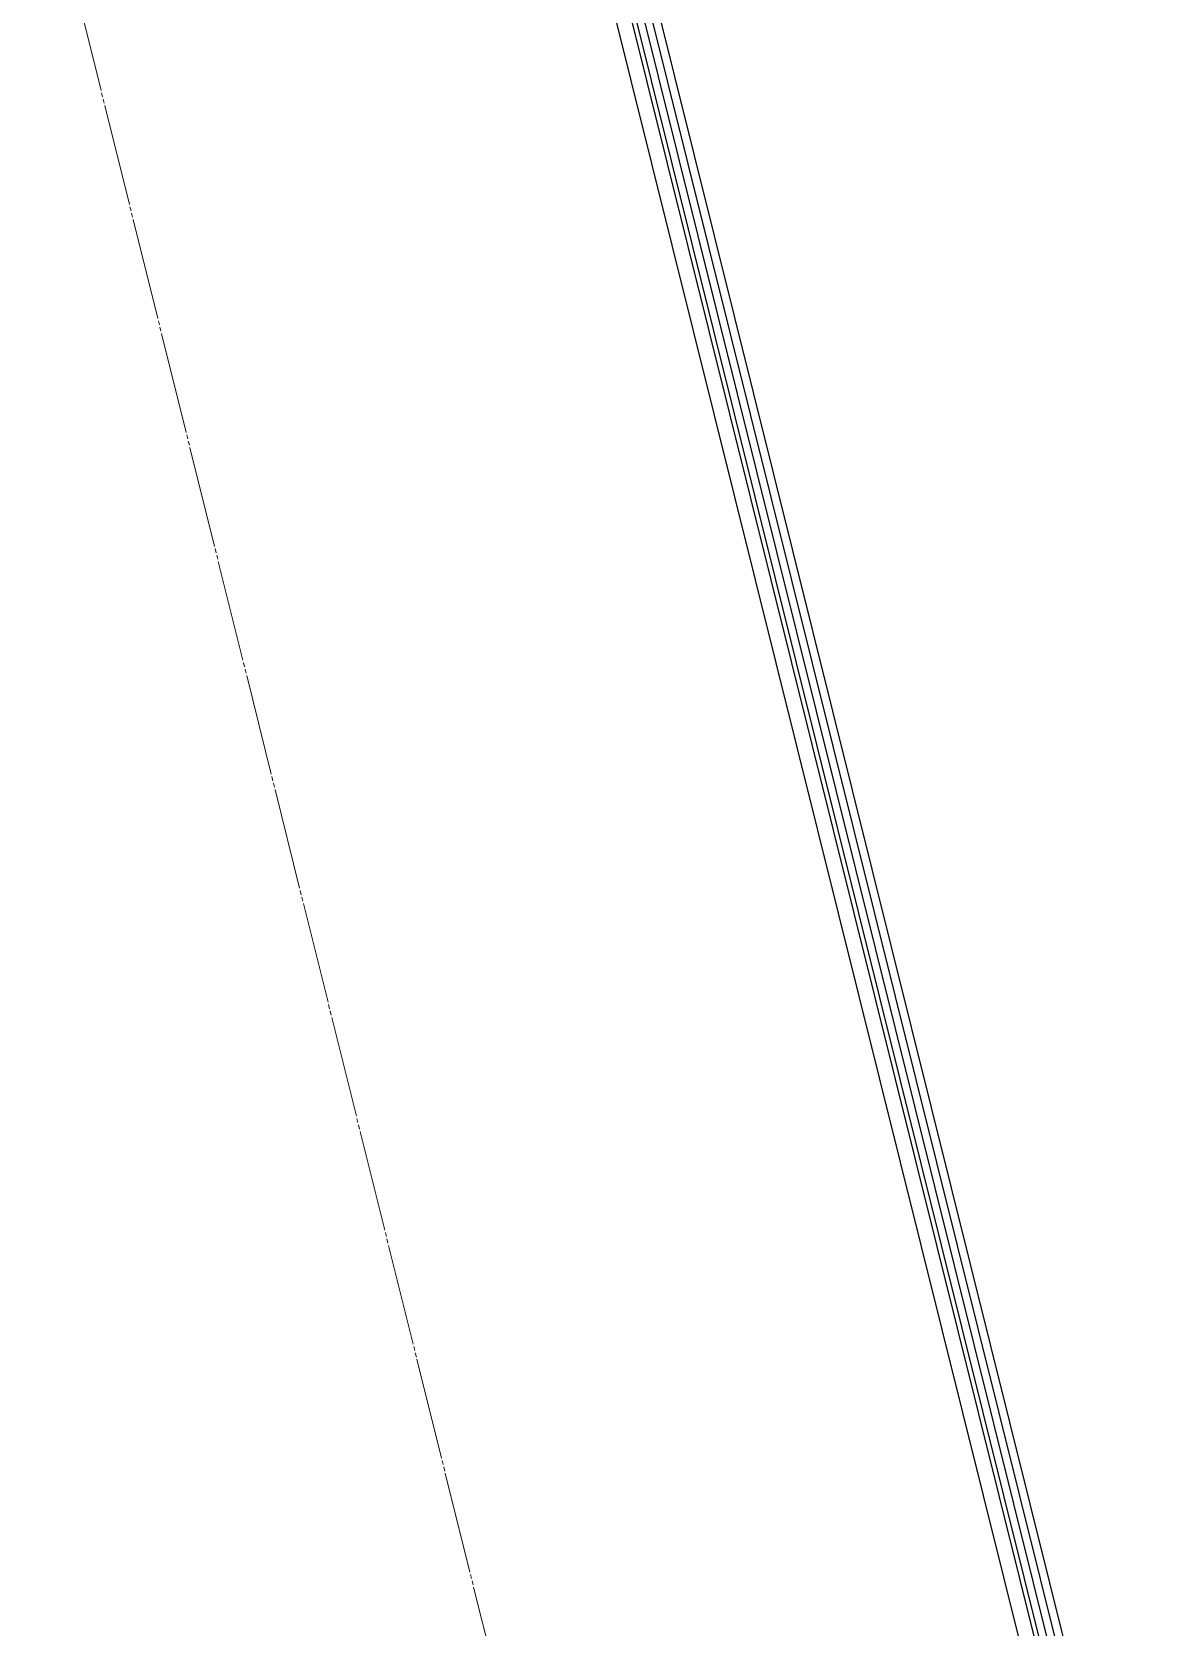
# Model space of a CAD drawing. Header units: inches. Extents: x 122939 to 389145, y 29603 to 529479.
# Drawn here: x 349770 to 350432, y 508612 to 509551 of the extents above; entities that cross this region are included whole.
import ezdxf

# ---------------------------------------------------------------- set-up
doc = ezdxf.new("R2010")
doc.units = ezdxf.units.IN
doc.header["$MEASUREMENT"] = 0
doc.linetypes.add('PHANTOM-Z', pattern=[69.2, 60, -1.4, 2.5, -1.4, 2.5, -1.4])
doc.layers.add('a-cut', color=30, linetype='PHANTOM-Z', lineweight=18)
doc.layers.add('gypsum', color=31, linetype='Continuous')

msp = doc.modelspace()

# ---------------------------------------------------------------- linework, layer by layer
at = {"layer": 'a-cut'}
msp.add_line((349061.498, 512529.899, 0.001), (350238.748, 507798.157, 0.001), dxfattribs=at)
at = {"layer": 'gypsum'}
for p, q in [((349762.644, 510971.599, -0.002), (350406.925, 508382.026, -0.005)), ((349775.069, 510958.98, -0.002), (350415.669, 508384.202, -0.007)), ((349789.655, 510911.205, -0.002), (350418.277, 508384.851, -0.007)), ((349795.939, 510905.039, -0.002), (350422.685, 508385.948, -0.007)), ((349802.349, 510897.947, 0), (350427.06, 508387.036, -0.007)), ((349809.566, 510889.114, -0.002), (350431.786, 508388.212, 0))]:
    msp.add_line(p, q, dxfattribs=at)

doc.saveas('drawing.dxf')
